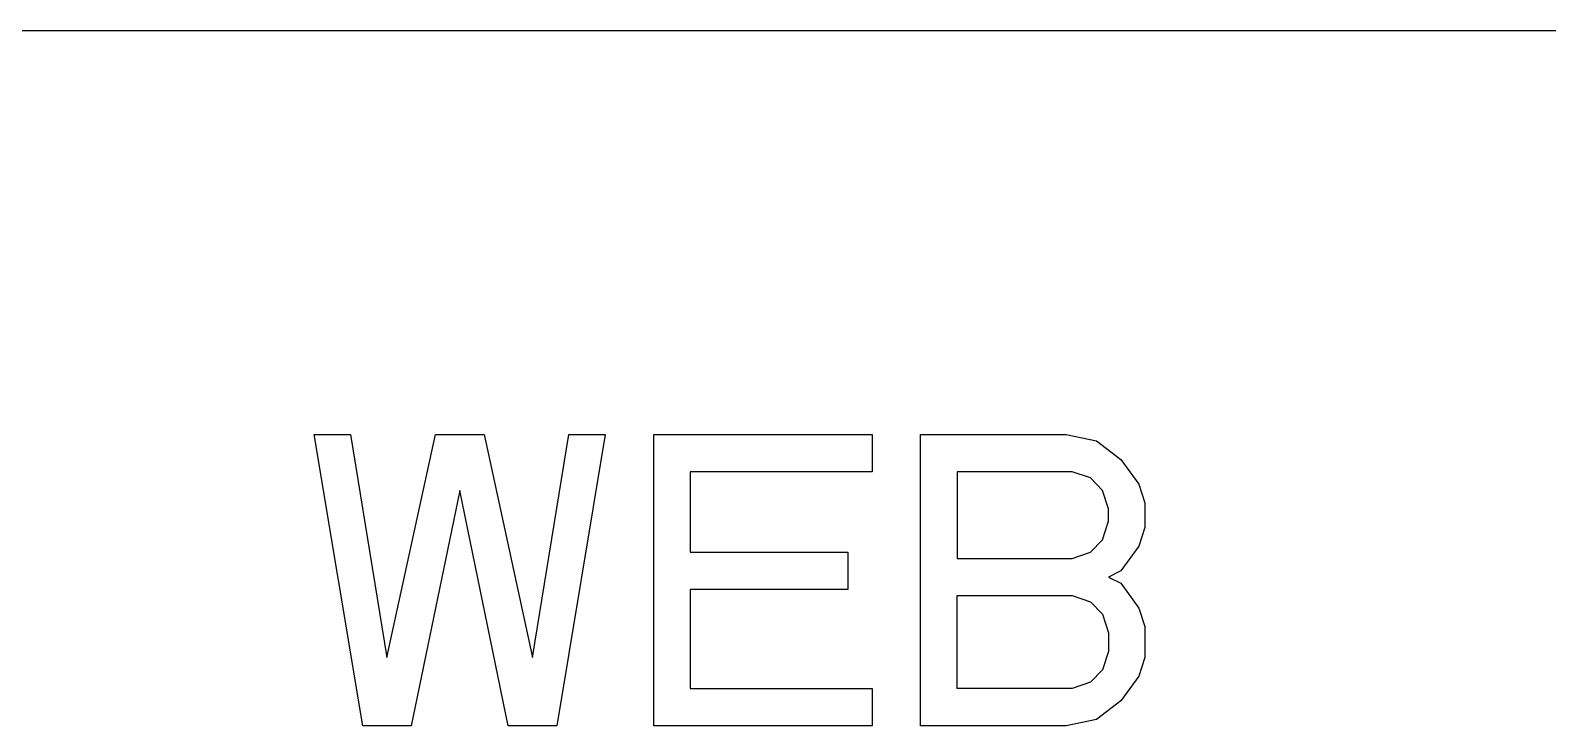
# Model space of a CAD drawing. Extents: x 61367 to 140945, y -1257 to 25588.
# Drawn here: x 73573.16 to 73614.86, y 15241.94 to 15261.05 of the extents above; entities that cross this region are included whole.
import ezdxf

# ---------------------------------------------------------------- set-up
doc = ezdxf.new("R2010")
doc.units = 0
doc.header["$MEASUREMENT"] = 0
doc.layers.get('0').update_dxf_attribs({"linetype": 'CONTINUOUS'})
doc.layers.add('4212-20636_1_0', color=7, linetype='CONTINUOUS')
doc.layers.add('4212-20665_4_1_0', color=7, linetype='CONTINUOUS')

# ---------------------------------------------------------------- blocks, each defined once
blk = doc.blocks.new('ERGRTHTHRT')
at = {"layer": '4212-20636_1_0', "color": 7, "linetype": 'Continuous'}
blk.add_line((-37681.498, -68432.555), (-37395.217, -68432.555), dxfattribs=at)
at = {"layer": '4212-20665_4_1_0', "color": 7, "linetype": 'Continuous'}
for p, q in [((-37591.941, -68451.666), (-37593.274, -68443.666)), ((-37593.274, -68443.666), (-37592.274, -68443.666)), ((-37592.274, -68443.666), (-37591.274, -68449.793)), ((-37591.274, -68449.793), (-37589.941, -68443.666)), ((-37589.941, -68443.666), (-37588.607, -68443.666)), ((-37588.607, -68443.666), (-37587.274, -68449.793)), ((-37587.274, -68449.793), (-37586.274, -68443.666)), ((-37585.274, -68443.666), (-37586.607, -68451.666)), ((-37586.274, -68443.666), (-37585.274, -68443.666)), ((-37583.941, -68451.666), (-37583.941, -68443.666)), ((-37583.941, -68443.666), (-37577.941, -68443.666)), ((-37577.941, -68443.666), (-37577.941, -68444.687)), ((-37576.607, -68451.666), (-37576.607, -68443.666)), ((-37576.607, -68443.666), (-37572.607, -68443.666)), ((-37572.607, -68443.666), (-37571.774, -68443.836)), ((-37571.774, -68443.836), (-37571.107, -68444.346)), ((-37571.107, -68444.346), (-37570.607, -68445.027)), ((-37582.941, -68444.687), (-37582.941, -68446.9)), ((-37577.941, -68444.687), (-37582.941, -68444.687)), ((-37575.607, -68444.687), (-37575.607, -68447.07)), ((-37572.441, -68444.687), (-37575.607, -68444.687)), ((-37571.941, -68444.857), (-37572.441, -68444.687)), ((-37571.607, -68445.198), (-37571.941, -68444.857)), ((-37589.274, -68445.198), (-37590.607, -68451.666)), ((-37587.941, -68451.666), (-37589.274, -68445.198)), ((-37571.441, -68445.708), (-37571.607, -68445.198)), ((-37570.607, -68445.027), (-37570.441, -68445.538)), ((-37571.441, -68446.049), (-37571.441, -68445.708)), ((-37570.441, -68445.538), (-37570.441, -68446.219)), ((-37571.607, -68446.559), (-37571.441, -68446.049)), ((-37571.941, -68446.9), (-37571.607, -68446.559)), ((-37570.441, -68446.219), (-37570.607, -68446.729)), ((-37582.941, -68446.9), (-37578.607, -68446.9)), ((-37578.607, -68446.9), (-37578.607, -68447.921)), ((-37572.441, -68447.07), (-37571.941, -68446.9)), ((-37570.607, -68446.729), (-37571.107, -68447.41)), ((-37575.607, -68447.07), (-37572.441, -68447.07)), ((-37571.107, -68447.41), (-37571.441, -68447.581)), ((-37571.441, -68447.581), (-37571.107, -68447.751)), ((-37571.107, -68447.751), (-37570.607, -68448.432)), ((-37582.941, -68447.921), (-37582.941, -68450.644)), ((-37578.607, -68447.921), (-37582.941, -68447.921)), ((-37575.607, -68450.644), (-37575.607, -68448.091)), ((-37575.607, -68448.091), (-37572.441, -68448.091)), ((-37572.441, -68448.091), (-37571.941, -68448.261)), ((-37571.941, -68448.261), (-37571.607, -68448.602)), ((-37571.607, -68448.602), (-37571.441, -68449.112)), ((-37570.607, -68448.432), (-37570.441, -68448.942)), ((-37570.441, -68448.942), (-37570.441, -68449.793)), ((-37571.441, -68449.112), (-37571.441, -68449.623)), ((-37571.441, -68449.623), (-37571.607, -68450.134)), ((-37570.441, -68449.793), (-37570.607, -68450.304)), ((-37571.607, -68450.134), (-37571.941, -68450.474)), ((-37570.607, -68450.304), (-37571.107, -68450.985)), ((-37582.941, -68450.644), (-37577.941, -68450.644)), ((-37577.941, -68450.644), (-37577.941, -68451.666)), ((-37572.441, -68450.644), (-37575.607, -68450.644)), ((-37571.941, -68450.474), (-37572.441, -68450.644)), ((-37571.107, -68450.985), (-37571.774, -68451.495)), ((-37571.774, -68451.495), (-37572.607, -68451.666)), ((-37590.607, -68451.666), (-37591.941, -68451.666)), ((-37586.607, -68451.666), (-37587.941, -68451.666)), ((-37577.941, -68451.666), (-37583.941, -68451.666)), ((-37572.607, -68451.666), (-37576.607, -68451.666))]:
    blk.add_line(p, q, dxfattribs=at)

msp = doc.modelspace()

# ---------------------------------------------------------------- block references
at = {"lineweight": -3}
msp.add_blockref('ERGRTHTHRT', (111174.232, 83693.606), dxfattribs=at)

doc.saveas('drawing.dxf')
